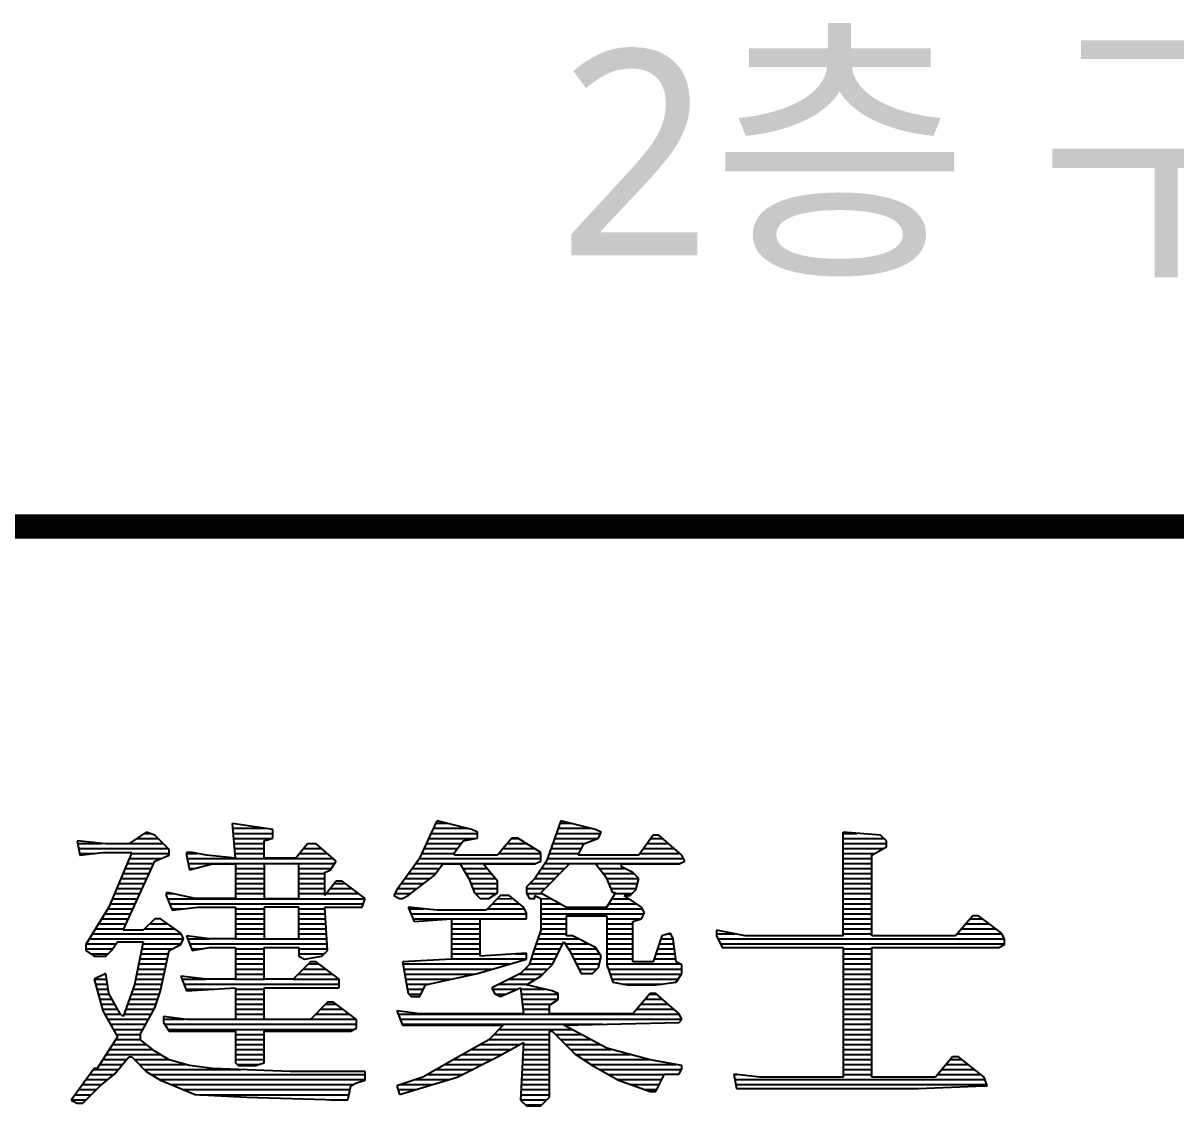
# Model space of a CAD drawing. Header units: millimetres. Extents: x 315000 to 378000, y 0 to 44550.
# Drawn here: x 372652 to 374422, y 8199 to 9861 of the extents above; entities that cross this region are included whole.
import ezdxf
from ezdxf.enums import TextEntityAlignment as Align

# ---------------------------------------------------------------- set-up
doc = ezdxf.new("R2010")
doc.units = ezdxf.units.MM
doc.header["$LTSCALE"] = 100
for name, color, linetype in [('DIM', 7, 'Continuous'), ('FOR', 4, 'Continuous'), ('ZC301', 7, 'Continuous'), ('새로운 블럭$0$FOR', 4, 'Continuous')]:
    doc.layers.add(name, color=color, linetype=linetype)
doc.styles.add('맑은고딕', font='')
doc.styles.get('맑은고딕').set_extended_font_data('Malgun Gothic')

# ---------------------------------------------------------------- blocks, each defined once
blk = doc.blocks.new('A$C0DB842BB')
at = {"layer": 'FOR', "color": 7, "const_width": 37.5}
blk.add_lwpolyline([(56963.1, 9088.4), (61687.9, 9088.4)], dxfattribs=at)
at = {"layer": '새로운 블럭$0$FOR', "color": 7}
for p, q in [((58261.2, 8579.3), (58287.7, 8636.7)), ((58340.8, 8623.5), (58287.7, 8636.7)), ((58477.8, 8636.7), (58455.7, 8574.8)), ((58530.9, 8623.5), (58477.8, 8636.7)), ((57841.2, 8619.1), (57814.6, 8601.4)), ((57854.4, 8614.6), (57841.2, 8619.1)), ((58035.7, 8623.5), (57973.8, 8632.3)), ((57978.2, 8579.3), (57973.8, 8632.3)), ((57974.4, 8625.1), (58024.2, 8625.1)), ((58035.7, 8610.2), (58035.7, 8623.5)), ((58282.3, 8625.1), (58334.2, 8625.1)), ((58285.9, 8632.8), (58303.3, 8632.8)), ((58349.6, 8619.1), (58340.8, 8623.5)), ((58349.6, 8610.2), (58349.6, 8619.1)), ((58473.7, 8625.1), (58524.3, 8625.1)), ((58476.4, 8632.8), (58493.4, 8632.8)), ((58539.7, 8619.1), (58530.9, 8623.5)), ((58535.3, 8610.2), (58539.7, 8619.1)), ((58968.5, 8614.6), (58911.1, 8619.1)), ((58911.1, 8459.9), (58911.1, 8619.1)), ((57735.1, 8605.8), (57739.5, 8583.7)), ((57779.3, 8601.4), (57735.1, 8605.8)), ((57735.8, 8602), (57773.1, 8602)), ((57814.6, 8601.4), (57779.3, 8601.4)), ((57815.6, 8602), (57867.1, 8602)), ((57827.1, 8609.7), (57859.4, 8609.7)), ((57838.7, 8617.4), (57846.1, 8617.4)), ((57876.5, 8592.5), (57854.4, 8614.6)), ((57975, 8617.4), (58035.7, 8617.4)), ((57975.7, 8609.7), (58034.1, 8609.7)), ((57976.3, 8602), (58022.4, 8602)), ((58022.4, 8605.8), (58035.7, 8610.2)), ((58022.4, 8579.3), (58022.4, 8605.8)), ((58088.7, 8601.4), (58071.1, 8579.3)), ((58102, 8601.4), (58088.7, 8601.4)), ((58133, 8574.8), (58102, 8601.4)), ((58271.7, 8602), (58324.6, 8602)), ((58275.2, 8609.7), (58347, 8609.7)), ((58278.8, 8617.4), (58349.6, 8617.4)), ((58314.2, 8588.1), (58327.5, 8605.8)), ((58327.5, 8605.8), (58349.6, 8610.2)), ((58402.6, 8610.2), (58380.5, 8583.7)), ((58395.8, 8602), (58424.7, 8602)), ((58402.2, 8609.7), (58412.3, 8609.7)), ((58411.5, 8610.2), (58402.6, 8610.2)), ((58446.9, 8588.1), (58411.5, 8610.2)), ((58465.4, 8602), (58514.7, 8602)), ((58468.1, 8609.7), (58534, 8609.7)), ((58470.9, 8617.4), (58538.9, 8617.4)), ((58504.3, 8583.7), (58513.2, 8601.4)), ((58513.2, 8601.4), (58535.3, 8610.2)), ((58619.3, 8614.6), (58597.2, 8583.7)), ((58610.2, 8602), (58642.6, 8602)), ((58615.8, 8609.7), (58633.8, 8609.7)), ((58628.1, 8614.6), (58619.3, 8614.6)), ((58663.5, 8583.7), (58628.1, 8614.6)), ((58911.1, 8617.4), (58932.5, 8617.4)), ((58911.1, 8609.7), (58973.5, 8609.7)), ((58911.1, 8602), (58977.4, 8602)), ((58977.4, 8605.8), (58968.5, 8614.6)), ((58977.4, 8596.9), (58977.4, 8605.8)), ((57737.4, 8594.3), (57874.8, 8594.3)), ((57738.9, 8586.6), (57762.5, 8586.6)), ((57739.5, 8583.7), (57774.8, 8588.1)), ((57774.8, 8588.1), (57819.1, 8588.1)), ((57819.1, 8588.1), (57783.7, 8504.1)), ((57818.4, 8586.6), (57876.5, 8586.6)), ((57854.4, 8574.8), (57876.5, 8583.7)), ((57876.5, 8583.7), (57876.5, 8592.5)), ((57903.1, 8588.1), (57903.1, 8583.7)), ((57911.9, 8588.1), (57903.1, 8588.1)), ((57903.1, 8586.6), (57919.6, 8586.6)), ((57903.1, 8583.7), (57907.5, 8561.6)), ((57934, 8583.7), (57911.9, 8588.1)), ((57978.2, 8579.3), (57934, 8583.7)), ((57977, 8594.3), (58022.4, 8594.3)), ((57977.6, 8586.6), (58022.4, 8586.6)), ((58076.9, 8586.6), (58119.3, 8586.6)), ((58083.1, 8594.3), (58110.3, 8594.3)), ((58264.5, 8586.6), (58314.2, 8586.6)), ((58268.1, 8594.3), (58318.8, 8594.3)), ((58314.2, 8583.7), (58314.2, 8588.1)), ((58380.5, 8583.7), (58314.2, 8583.7)), ((58382.9, 8586.6), (58446.9, 8586.6)), ((58389.4, 8594.3), (58437, 8594.3)), ((58446.9, 8574.8), (58446.9, 8588.1)), ((58459.9, 8586.6), (58505.8, 8586.6)), ((58462.6, 8594.3), (58509.6, 8594.3)), ((58597.2, 8583.7), (58504.3, 8583.7)), ((58599.2, 8586.6), (58660.2, 8586.6)), ((58604.7, 8594.3), (58651.4, 8594.3)), ((58667.9, 8574.8), (58663.5, 8583.7)), ((58911.1, 8594.3), (58972.9, 8594.3)), ((58911.1, 8586.6), (58960.1, 8586.6)), ((58955.3, 8583.7), (58977.4, 8596.9)), ((58955.3, 8459.9), (58955.3, 8583.7)), ((57805.8, 8468.7), (57854.4, 8574.8)), ((57811.9, 8571.1), (57852.7, 8571.1)), ((57815.2, 8578.8), (57864.4, 8578.8)), ((57904, 8578.8), (58128.3, 8578.8)), ((57905.6, 8571.1), (58130.5, 8571.1)), ((57907.5, 8561.6), (57942.9, 8570.4)), ((57942.9, 8570.4), (57978.2, 8570.4)), ((57978.2, 8570.4), (57978.2, 8517.4)), ((58071.1, 8579.3), (58022.4, 8579.3)), ((58075.5, 8570.4), (58022.4, 8570.4)), ((58022.4, 8570.4), (58022.4, 8517.4)), ((58075.5, 8517.4), (58075.5, 8570.4)), ((58124.1, 8561.6), (58133, 8574.8)), ((58261.2, 8579.3), (58225.8, 8530.6)), ((58255.3, 8571.1), (58439.4, 8571.1)), ((58260.9, 8578.8), (58446.9, 8578.8)), ((58283.3, 8552.7), (58296.5, 8570.4)), ((58296.5, 8570.4), (58323.1, 8570.4)), ((58323.1, 8570.4), (58336.3, 8548.3)), ((58358.4, 8570.4), (58438, 8570.4)), ((58380.5, 8543.9), (58358.4, 8570.4)), ((58455.7, 8574.8), (58438, 8548.3)), ((58438, 8570.4), (58446.9, 8574.8)), ((58491.1, 8570.4), (58446.9, 8526.2)), ((58453.2, 8571.1), (58660.5, 8571.1)), ((58457.1, 8578.8), (58665.9, 8578.8)), ((58530.9, 8570.4), (58491.1, 8570.4)), ((58548.5, 8548.3), (58530.9, 8570.4)), ((58570.6, 8570.4), (58659.1, 8570.4)), ((58570.6, 8566), (58570.6, 8570.4)), ((58588.3, 8557.2), (58570.6, 8566)), ((58659.1, 8570.4), (58667.9, 8574.8)), ((58911.1, 8578.8), (58955.3, 8578.8)), ((58911.1, 8571.1), (58955.3, 8571.1)), ((57802.2, 8548), (57842.1, 8548)), ((57805.4, 8555.7), (57845.7, 8555.7)), ((57808.7, 8563.4), (57849.2, 8563.4)), ((57907.1, 8563.4), (57914.8, 8563.4)), ((57978.2, 8563.4), (58022.4, 8563.4)), ((57978.2, 8555.7), (58022.4, 8555.7)), ((57978.2, 8548), (58022.4, 8548)), ((58075.5, 8563.4), (58125.3, 8563.4)), ((58075.5, 8555.7), (58115.3, 8555.7)), ((58075.5, 8548), (58115.3, 8548)), ((58115.3, 8557.2), (58124.1, 8561.6)), ((58115.3, 8521.8), (58115.3, 8557.2)), ((58238.4, 8548), (58277.2, 8548)), ((58243.5, 8521.8), (58283.3, 8552.7)), ((58244, 8555.7), (58285.5, 8555.7)), ((58249.6, 8563.4), (58291.3, 8563.4)), ((58327.3, 8563.4), (58364.3, 8563.4)), ((58331.9, 8555.7), (58370.7, 8555.7)), ((58336.3, 8548.3), (58345.2, 8526.2)), ((58336.5, 8548), (58377.1, 8548)), ((58438, 8548.3), (58424.8, 8535.1)), ((58437.7, 8548), (58468.6, 8548)), ((58442.9, 8555.7), (58476.4, 8555.7)), ((58448.1, 8563.4), (58484.1, 8563.4)), ((58536.5, 8563.4), (58575.8, 8563.4)), ((58542.6, 8555.7), (58589.8, 8555.7)), ((58557.4, 8526.2), (58548.5, 8548.3)), ((58548.7, 8548), (58597.1, 8548)), ((58597.2, 8548.3), (58588.3, 8557.2)), ((58592.8, 8530.6), (58597.2, 8548.3)), ((58911.1, 8563.4), (58955.3, 8563.4)), ((58911.1, 8555.7), (58955.3, 8555.7)), ((58911.1, 8548), (58955.3, 8548)), ((57795.7, 8532.6), (57835.1, 8532.6)), ((57798.9, 8540.3), (57838.6, 8540.3)), ((57978.2, 8540.3), (58022.4, 8540.3)), ((57978.2, 8532.6), (58022.4, 8532.6)), ((58075.5, 8540.3), (58115.3, 8540.3)), ((58075.5, 8532.6), (58115.3, 8532.6)), ((58133, 8543.9), (58115.3, 8521.8)), ((58123.9, 8532.6), (58156.9, 8532.6)), ((58130.1, 8540.3), (58146.6, 8540.3)), ((58141.8, 8543.9), (58133, 8543.9)), ((58177.2, 8517.4), (58141.8, 8543.9)), ((58225.8, 8530.6), (58221.4, 8521.8)), ((58227.2, 8532.6), (58257.3, 8532.6)), ((58232.8, 8540.3), (58267.3, 8540.3)), ((58339.5, 8540.3), (58380.5, 8540.3)), ((58342.6, 8532.6), (58380.5, 8532.6)), ((58380.5, 8526.2), (58380.5, 8543.9)), ((58424.8, 8535.1), (58424.8, 8526.2)), ((58424.8, 8532.6), (58453.2, 8532.6)), ((58430, 8540.3), (58460.9, 8540.3)), ((58551.8, 8540.3), (58595.2, 8540.3)), ((58554.8, 8532.6), (58593.2, 8532.6)), ((58583.9, 8521.8), (58592.8, 8530.6)), ((58911.1, 8540.3), (58955.3, 8540.3)), ((58911.1, 8532.6), (58955.3, 8532.6)), ((57789.2, 8517.1), (57828, 8517.1)), ((57792.4, 8524.9), (57831.5, 8524.9)), ((57872.1, 8526.2), (57872.1, 8521.8)), ((57876.5, 8526.2), (57872.1, 8526.2)), ((57872.1, 8524.9), (57882.6, 8524.9)), ((57872.1, 8521.8), (57881, 8499.7)), ((57874, 8517.1), (58174.5, 8517.1)), ((57916.3, 8517.4), (57876.5, 8526.2)), ((57978.2, 8517.4), (57916.3, 8517.4)), ((57978.2, 8524.9), (58022.4, 8524.9)), ((58022.4, 8517.4), (58075.5, 8517.4)), ((58075.5, 8524.9), (58115.3, 8524.9)), ((58117.7, 8524.9), (58167.2, 8524.9)), ((58172.7, 8504.1), (58177.2, 8517.4)), ((58221.4, 8521.8), (58230.2, 8517.4)), ((58222.9, 8524.9), (58247.4, 8524.9)), ((58230.2, 8517.4), (58234.6, 8517.4)), ((58234.6, 8517.4), (58243.5, 8521.8)), ((58345.2, 8526.2), (58354, 8517.4)), ((58346.5, 8524.9), (58378.5, 8524.9)), ((58354, 8517.4), (58367.3, 8517.4)), ((58385, 8521.8), (58362.9, 8499.7)), ((58367.3, 8517.4), (58380.5, 8526.2)), ((58380.3, 8517.1), (58403.9, 8517.2)), ((58398.2, 8521.8), (58385, 8521.8)), ((58420.3, 8504.1), (58398.2, 8521.8)), ((58424.8, 8526.2), (58429.2, 8517.4)), ((58425.4, 8524.9), (58449.3, 8524.9)), ((58429.2, 8517.4), (58438, 8517.4)), ((58438, 8521.8), (58446.9, 8517.4)), ((58438, 8517.4), (58438, 8521.8)), ((58446.9, 8526.2), (58486.6, 8504.1)), ((58446.9, 8517.4), (58446.9, 8468.7)), ((58446.9, 8517.3), (58463.2, 8517.1)), ((58548.5, 8504.1), (58561.8, 8526.2)), ((58556.4, 8517.1), (58582, 8517.1)), ((58561.8, 8526.2), (58557.4, 8526.2)), ((58561, 8524.9), (58587, 8524.9)), ((58575.1, 8521.8), (58583.9, 8521.8)), ((58575.1, 8521.8), (58575.1, 8521.8)), ((58601.6, 8504.1), (58575.1, 8521.8)), ((58911.1, 8524.9), (58955.3, 8524.9)), ((58911.1, 8517.1), (58955.3, 8517.1)), ((57783.7, 8504.1), (57748.3, 8446.6)), ((57782.2, 8501.7), (57820.9, 8501.7)), ((57785.9, 8509.4), (57824.4, 8509.4)), ((57877.1, 8509.4), (58174.5, 8509.4)), ((57880.1, 8501.7), (57899.3, 8501.7)), ((57881, 8499.7), (57920.7, 8504.1)), ((57920.7, 8504.1), (57978.2, 8504.1)), ((57978.2, 8504.1), (57978.2, 8455.5)), ((57978.2, 8501.7), (58022.4, 8501.7)), ((58075.5, 8504.1), (58022.4, 8504.1)), ((58022.4, 8504.1), (58022.4, 8455.5)), ((58075.5, 8455.5), (58075.5, 8504.1)), ((58075.5, 8501.7), (58115.4, 8501.7)), ((58115.3, 8504.1), (58172.7, 8504.1)), ((58119.7, 8437.8), (58115.3, 8504.1)), ((58243.5, 8504.1), (58252.3, 8482)), ((58287.7, 8499.7), (58243.5, 8504.1)), ((58244.4, 8501.7), (58267.4, 8501.7)), ((58362.9, 8499.7), (58287.7, 8499.7)), ((58364.9, 8501.7), (58421.5, 8501.7)), ((58372.6, 8509.4), (58413.7, 8509.4)), ((58424.8, 8495.3), (58420.3, 8504.1)), ((58424.8, 8486.4), (58424.8, 8495.3)), ((58446.9, 8509.4), (58477.1, 8509.4)), ((58446.9, 8501.7), (58602.8, 8501.7)), ((58486.6, 8504.1), (58548.5, 8504.1)), ((58551.7, 8509.4), (58593.6, 8509.4)), ((58606, 8495.3), (58601.6, 8504.1)), ((58601.6, 8486.4), (58606, 8495.3)), ((58911.1, 8509.4), (58955.3, 8509.4)), ((58911.1, 8501.7), (58955.3, 8501.7)), ((57768, 8478.6), (57810.3, 8478.6)), ((57772.7, 8486.3), (57813.8, 8486.3)), ((57777.5, 8494), (57817.4, 8494)), ((57854.4, 8486.4), (57836.7, 8468.7)), ((57846.6, 8478.6), (57874.2, 8478.6)), ((57863.3, 8486.4), (57854.4, 8486.4)), ((57894.2, 8464.3), (57863.3, 8486.4)), ((57978.2, 8494), (58022.4, 8494)), ((57978.2, 8486.3), (58022.4, 8486.3)), ((57978.2, 8478.6), (58022.4, 8478.6)), ((58075.5, 8494), (58115.9, 8494)), ((58075.5, 8486.3), (58116.5, 8486.3)), ((58075.5, 8478.6), (58117, 8478.6)), ((58247.5, 8494), (58424.8, 8494)), ((58250.6, 8486.3), (58354, 8486.3)), ((58252.3, 8482), (58309.8, 8486.4)), ((58309.8, 8486.4), (58309.8, 8424.5)), ((58309.8, 8478.6), (58354, 8478.6)), ((58354, 8486.4), (58424.8, 8486.4)), ((58354, 8428.9), (58354, 8486.4)), ((58446.9, 8494), (58605.4, 8494)), ((58446.9, 8486.3), (58486.6, 8486.3)), ((58446.9, 8478.6), (58486.6, 8478.6)), ((58486.6, 8490.8), (58548.5, 8490.8)), ((58486.6, 8459.9), (58486.6, 8490.8)), ((58548.5, 8490.8), (58548.5, 8415.7)), ((58548.5, 8486.3), (58601.2, 8486.3)), ((58548.5, 8478.6), (58588.3, 8478.6)), ((58588.3, 8482), (58601.6, 8486.4)), ((58588.3, 8420.1), (58588.3, 8482)), ((58911.1, 8494), (58955.3, 8494)), ((58911.1, 8486.3), (58955.3, 8486.3)), ((58911.1, 8478.6), (58955.3, 8478.6)), ((59110, 8490.8), (59083.5, 8459.9)), ((59099.5, 8478.6), (59135.2, 8478.6)), ((59106.1, 8486.3), (59124.9, 8486.3)), ((59118.9, 8490.8), (59110, 8490.8)), ((59136.6, 8477.6), (59118.9, 8490.8)), ((59154.2, 8464.3), (59136.6, 8477.6)), ((57758.5, 8463.2), (57894.8, 8463.2)), ((57763.2, 8470.9), (57806.8, 8470.9)), ((57836.7, 8468.7), (57805.8, 8468.7)), ((57838.9, 8470.9), (57885, 8470.9)), ((57898.6, 8455.5), (57894.2, 8464.3)), ((57903.1, 8459.9), (57911.9, 8437.8)), ((57938.4, 8455.5), (57903.1, 8459.9)), ((57978.2, 8470.9), (58022.4, 8470.9)), ((57978.2, 8463.2), (58022.4, 8463.2)), ((58075.5, 8470.9), (58117.5, 8470.9)), ((58075.5, 8463.2), (58118, 8463.2)), ((58309.8, 8470.9), (58354, 8470.9)), ((58309.8, 8463.2), (58354, 8463.2)), ((58446.9, 8468.7), (58438, 8442.2)), ((58445, 8463.2), (58486.6, 8463.2)), ((58446.9, 8470.9), (58486.6, 8470.9)), ((58495.5, 8459.9), (58486.6, 8459.9)), ((58530.9, 8442.2), (58495.5, 8459.9)), ((58548.5, 8470.9), (58588.3, 8470.9)), ((58548.5, 8463.2), (58588.3, 8463.2)), ((58632.5, 8459.9), (58619.3, 8420.1)), ((58645.8, 8464.3), (58632.5, 8459.9)), ((58642.3, 8463.2), (58646.4, 8463.2)), ((58650.2, 8455.5), (58645.8, 8464.3)), ((58716.5, 8468.7), (58716.5, 8459.9)), ((58716.5, 8468.7), (58716.5, 8468.7)), ((58760.8, 8459.9), (58716.5, 8468.7)), ((58716.5, 8463.2), (58744.5, 8463.2)), ((58716.5, 8459.9), (58725.4, 8442.2)), ((58911.1, 8459.9), (58760.8, 8459.9)), ((58911.1, 8470.9), (58955.3, 8470.9)), ((58911.1, 8463.2), (58955.3, 8463.2)), ((59083.5, 8459.9), (58955.3, 8459.9)), ((59086.3, 8463.2), (59154.8, 8463.2)), ((59092.9, 8470.9), (59145.5, 8470.9)), ((59158.7, 8455.5), (59154.2, 8464.3)), ((57748.3, 8446.6), (57748.3, 8437.8)), ((57749, 8447.7), (57794.7, 8447.7)), ((57753.7, 8455.4), (57898.6, 8455.4)), ((57788.1, 8437.8), (57797, 8451.1)), ((57797, 8451.1), (57836.7, 8451.1)), ((57836.7, 8451.1), (57823.5, 8384.7)), ((57836.1, 8447.7), (57894.8, 8447.7)), ((57836.7, 8451.1), (57836.7, 8451.1)), ((57876.5, 8437.8), (57894.2, 8446.6)), ((57894.2, 8446.6), (57898.6, 8455.5)), ((57904.8, 8455.4), (57938.4, 8455.5)), ((57907.9, 8447.7), (58119, 8447.7)), ((57911.9, 8437.8), (57938.4, 8442.2)), ((57978.2, 8455.5), (57938.4, 8455.5)), ((57938.4, 8442.2), (57978.2, 8442.2)), ((57978.2, 8455.5), (58022.4, 8455.5)), ((57978.2, 8442.2), (57978.2, 8393.6)), ((58022.4, 8455.5), (58075.5, 8455.5)), ((58022.4, 8442.2), (58075.5, 8442.2)), ((58022.4, 8393.6), (58022.4, 8442.2)), ((58075.5, 8455.5), (58118.5, 8455.4)), ((58075.5, 8442.2), (58075.5, 8428.9)), ((58309.8, 8455.4), (58354, 8455.4)), ((58309.8, 8447.7), (58354, 8447.7)), ((58438, 8442.2), (58429.2, 8415.7)), ((58439.9, 8447.7), (58480.6, 8447.7)), ((58442.4, 8455.4), (58504.4, 8455.4)), ((58464.5, 8415.7), (58482.2, 8451.1)), ((58482.2, 8451.1), (58491.1, 8437.8)), ((58484.4, 8447.7), (58519.8, 8447.7)), ((58539.7, 8428.9), (58530.9, 8442.2)), ((58548.5, 8455.4), (58588.3, 8455.4)), ((58548.5, 8447.7), (58588.3, 8447.7)), ((58628.5, 8447.7), (58651.2, 8447.7)), ((58631.1, 8455.4), (58650.2, 8455.4)), ((58654.7, 8420.1), (58650.2, 8455.5)), ((58718.8, 8455.4), (59158.7, 8455.4)), ((58722.6, 8447.7), (59158.7, 8447.7)), ((58725.4, 8442.2), (58747.5, 8442.2)), ((58747.5, 8442.2), (58911.1, 8442.2)), ((58911.1, 8442.2), (58911.1, 8344.9)), ((58955.3, 8442.2), (59149.8, 8442.2)), ((58955.3, 8344.9), (58955.3, 8442.2)), ((59149.8, 8442.2), (59158.7, 8446.6)), ((59158.7, 8446.6), (59158.7, 8455.5)), ((57748.3, 8440), (57789.6, 8440)), ((57748.3, 8437.8), (57761.6, 8428.9)), ((57756.6, 8432.3), (57782.6, 8432.3)), ((57761.6, 8428.9), (57779.3, 8428.9)), ((57779.3, 8428.9), (57788.1, 8437.8)), ((57831.5, 8424.6), (57873.7, 8424.6)), ((57833, 8432.3), (57875.4, 8432.3)), ((57834.5, 8440), (57881, 8440)), ((57863.3, 8375.9), (57876.5, 8437.8)), ((57911, 8440), (57925.3, 8440)), ((57978.2, 8440), (58022.4, 8440)), ((57978.2, 8432.3), (58022.4, 8432.3)), ((57978.2, 8424.6), (58022.4, 8424.6)), ((58075.5, 8440), (58119.5, 8440)), ((58075.5, 8432.3), (58114.2, 8432.3)), ((58075.5, 8428.9), (58084.3, 8424.5)), ((58084.3, 8424.5), (58110.9, 8428.9)), ((58110.9, 8428.9), (58119.7, 8437.8)), ((58309.8, 8424.5), (58234.6, 8420.1)), ((58309.8, 8440), (58354, 8440)), ((58309.8, 8432.3), (58354, 8432.3)), ((58309.8, 8424.6), (58424.8, 8424.6)), ((58349.6, 8402.4), (58424.8, 8424.5)), ((58424.8, 8433.4), (58354, 8428.9)), ((58407.7, 8432.3), (58424.8, 8432.3)), ((58424.8, 8424.5), (58424.8, 8433.4)), ((58432.1, 8424.6), (58469, 8424.6)), ((58434.7, 8432.3), (58472.9, 8432.3)), ((58437.3, 8440), (58476.7, 8440)), ((58489.6, 8440), (58532.3, 8440)), ((58491.1, 8437.8), (58508.8, 8402.4)), ((58493.8, 8432.3), (58537.5, 8432.3)), ((58497.7, 8424.6), (58538.6, 8424.6)), ((58535.3, 8411.3), (58539.7, 8428.9)), ((58548.5, 8440), (58588.3, 8440)), ((58548.5, 8432.3), (58588.3, 8432.3)), ((58548.5, 8424.6), (58588.3, 8424.6)), ((58620.8, 8424.6), (58654.1, 8424.6)), ((58623.3, 8432.3), (58653.1, 8432.3)), ((58625.9, 8440), (58652.2, 8440)), ((58911.1, 8440), (58955.3, 8440)), ((58911.1, 8432.3), (58955.3, 8432.3)), ((58911.1, 8424.6), (58955.3, 8424.6)), ((57828.4, 8409.2), (57870.4, 8409.2)), ((57829.9, 8416.9), (57872.1, 8416.9)), ((57978.2, 8416.9), (58022.4, 8416.9)), ((57978.2, 8409.2), (58022.4, 8409.2)), ((58093.2, 8420.1), (58066.6, 8393.6)), ((58082.2, 8409.2), (58116.6, 8409.2)), ((58089.9, 8416.9), (58106.3, 8416.9)), ((58102, 8420.1), (58093.2, 8420.1)), ((58137.4, 8393.6), (58102, 8420.1)), ((58234.6, 8420.1), (58243.5, 8371.5)), ((58235.2, 8416.9), (58398.7, 8416.9)), ((58236.6, 8409.2), (58372.5, 8409.2)), ((58429.2, 8415.7), (58415.9, 8402.4)), ((58422.7, 8409.2), (58458, 8409.2)), ((58429.6, 8416.9), (58465.1, 8416.9)), ((58446.9, 8398), (58464.5, 8415.7)), ((58501.5, 8416.9), (58536.7, 8416.9)), ((58505.4, 8409.2), (58533.2, 8409.2)), ((58526.4, 8402.4), (58535.3, 8411.3)), ((58548.5, 8416.9), (58661.1, 8416.9)), ((58548.5, 8415.7), (58557.4, 8389.2)), ((58550.7, 8409.2), (58663.5, 8409.2)), ((58619.3, 8420.1), (58588.3, 8420.1)), ((58663.5, 8415.7), (58654.7, 8420.1)), ((58663.5, 8402.4), (58663.5, 8415.7)), ((58911.1, 8416.9), (58955.3, 8416.9)), ((58911.1, 8409.2), (58955.3, 8409.2)), ((57779.3, 8402.4), (57761.6, 8393.6)), ((57761.6, 8393.6), (57774.8, 8344.9)), ((57761.9, 8393.7), (57780.5, 8393.7)), ((57777.3, 8401.4), (57779.4, 8401.4)), ((57783.7, 8371.5), (57779.3, 8402.4)), ((57825.3, 8393.7), (57867.1, 8393.7)), ((57826.8, 8401.4), (57868.7, 8401.4)), ((57894.2, 8398), (57903.1, 8375.9)), ((57934, 8393.6), (57894.2, 8398)), ((57895.9, 8393.7), (57932.6, 8393.7)), ((57978.2, 8393.6), (57934, 8393.6)), ((57978.2, 8401.4), (58022.4, 8401.4)), ((57978.2, 8393.6), (58022.4, 8393.6)), ((58066.6, 8393.6), (58022.4, 8393.6)), ((58066.6, 8393.6), (58137.2, 8393.7)), ((58074.5, 8401.4), (58126.9, 8401.4)), ((58137.4, 8380.3), (58137.4, 8393.6)), ((58238, 8401.4), (58345.2, 8401.4)), ((58239.4, 8393.7), (58310.5, 8393.7)), ((58270, 8384.7), (58349.6, 8402.4)), ((58415.9, 8402.4), (58371.7, 8380.3)), ((58398.5, 8393.7), (58439.8, 8393.7)), ((58414, 8401.4), (58450.3, 8401.4)), ((58424.8, 8384.7), (58446.9, 8398)), ((58508.8, 8402.4), (58526.4, 8402.4)), ((58553.3, 8401.4), (58662.8, 8401.4)), ((58555.9, 8393.7), (58657.7, 8393.7)), ((58557.4, 8389.2), (58579.5, 8384.7)), ((58623.7, 8384.7), (58654.7, 8389.2)), ((58654.7, 8389.2), (58663.5, 8402.4)), ((58911.1, 8401.4), (58955.3, 8401.4)), ((58911.1, 8393.7), (58955.3, 8393.7)), ((57763.6, 8386), (57781.6, 8386)), ((57765.7, 8378.3), (57782.7, 8378.3)), ((57767.9, 8370.6), (57784.2, 8370.6)), ((57801.4, 8340.5), (57783.7, 8371.5)), ((57823.5, 8384.7), (57805.8, 8336.1)), ((57818.3, 8370.6), (57861.5, 8370.6)), ((57821.1, 8378.3), (57863.8, 8378.3)), ((57823.7, 8386), (57865.4, 8386)), ((57854.4, 8349.4), (57863.3, 8375.9)), ((57899, 8386), (58137.4, 8386)), ((57902.1, 8378.3), (57944.2, 8378.3)), ((57903.1, 8375.9), (57978.2, 8380.3)), ((57978.2, 8380.3), (57978.2, 8331.7)), ((57978.2, 8378.3), (58022.4, 8378.3)), ((57978.2, 8370.6), (58022.4, 8370.6)), ((58022.4, 8380.3), (58133, 8380.3)), ((58022.4, 8331.7), (58022.4, 8380.3)), ((58133, 8380.3), (58137.4, 8380.3)), ((58240.8, 8386), (58275.8, 8386)), ((58242.2, 8378.3), (58266.8, 8378.3)), ((58243.5, 8371.5), (58247.9, 8367)), ((58244.4, 8370.6), (58262.9, 8370.6)), ((58261.2, 8367), (58270, 8384.7)), ((58371.7, 8380.3), (58376.1, 8371.5)), ((58372.7, 8378.3), (58411.2, 8378.3)), ((58376.1, 8371.5), (58385, 8367)), ((58377.9, 8370.6), (58393.2, 8370.6)), ((58383.1, 8386), (58426.9, 8386)), ((58385, 8367), (58415.9, 8380.3)), ((58415.9, 8380.3), (58420.3, 8340.5)), ((58416.1, 8378.3), (58453.7, 8378.3)), ((58417, 8370.6), (58473.4, 8370.6)), ((58424.8, 8384.7), (58424.8, 8384.7)), ((58464.5, 8375.9), (58424.8, 8384.7)), ((58473.4, 8371.5), (58464.5, 8375.9)), ((58473.4, 8362.6), (58473.4, 8371.5)), ((58573, 8386), (58632.7, 8386)), ((58579.5, 8384.7), (58623.7, 8384.7)), ((58614.9, 8371.5), (58588.3, 8340.5)), ((58614.1, 8370.6), (58624.7, 8370.6)), ((58623.7, 8371.5), (58614.9, 8371.5)), ((58659.1, 8340.5), (58623.7, 8371.5)), ((58911.1, 8386), (58955.3, 8386)), ((58911.1, 8378.3), (58955.3, 8378.3)), ((58911.1, 8370.6), (58955.3, 8370.6)), ((57770, 8362.9), (57788.6, 8362.9)), ((57772.1, 8355.2), (57793, 8355.2)), ((57812.7, 8355.2), (57856.4, 8355.2)), ((57815.5, 8362.9), (57858.9, 8362.9)), ((57978.2, 8362.9), (58022.4, 8362.9)), ((57978.2, 8355.2), (58022.4, 8355.2)), ((58119.7, 8358.2), (58093.2, 8331.7)), ((58116.7, 8355.2), (58132.6, 8355.2)), ((58128.5, 8358.2), (58119.7, 8358.2)), ((58163.9, 8331.7), (58128.5, 8358.2)), ((58247.9, 8367), (58261.2, 8367)), ((58417.8, 8362.9), (58473.4, 8362.9)), ((58418.7, 8355.2), (58462.2, 8355.2)), ((58460.1, 8353.8), (58473.4, 8362.6)), ((58460.1, 8340.5), (58460.1, 8353.8)), ((58600.9, 8355.2), (58642.3, 8355.2)), ((58607.5, 8362.9), (58633.5, 8362.9)), ((58911.1, 8362.9), (58955.3, 8362.9)), ((58911.1, 8355.2), (58955.3, 8355.2)), ((57774.2, 8347.5), (57797.4, 8347.5)), ((57774.8, 8344.9), (57797, 8305.2)), ((57777.7, 8339.7), (57802.1, 8339.7)), ((57805.8, 8336.1), (57801.4, 8340.5)), ((57807.1, 8339.7), (57849.1, 8339.7)), ((57809.9, 8347.5), (57853.4, 8347.5)), ((57832.3, 8309.6), (57854.4, 8349.4)), ((57867.7, 8336.1), (57867.7, 8327.3)), ((57903.1, 8331.7), (57867.7, 8336.1)), ((57978.2, 8347.5), (58022.4, 8347.5)), ((57978.2, 8339.7), (58022.4, 8339.7)), ((58101.2, 8339.7), (58153.1, 8339.7)), ((58108.9, 8347.5), (58142.9, 8347.5)), ((58225.8, 8344.9), (58234.6, 8322.8)), ((58261.2, 8340.5), (58225.8, 8344.9)), ((58227.9, 8339.7), (58659.5, 8339.7)), ((58420.3, 8340.5), (58261.2, 8340.5)), ((58419.6, 8347.5), (58460.1, 8347.5)), ((58588.3, 8340.5), (58460.1, 8340.5)), ((58594.3, 8347.5), (58651.1, 8347.5)), ((58663.5, 8331.7), (58659.1, 8340.5)), ((58911.1, 8347.5), (58955.3, 8347.5)), ((58911.1, 8344.9), (58911.1, 8243.3)), ((58911.1, 8339.7), (58955.3, 8339.7)), ((58955.3, 8243.3), (58955.3, 8344.9)), ((57782, 8332), (57844.8, 8332)), ((57786.3, 8324.3), (57840.5, 8324.3)), ((57867.7, 8332), (57900.2, 8332)), ((57867.7, 8327.3), (57876.5, 8314)), ((57869.6, 8324.3), (58163.9, 8324.3)), ((57978.2, 8331.7), (57903.1, 8331.7)), ((57978.2, 8332), (58022.4, 8332)), ((58093.2, 8331.7), (58022.4, 8331.7)), ((58093.5, 8332), (58163.9, 8332)), ((58155.1, 8314), (58163.9, 8318.4)), ((58163.9, 8318.4), (58163.9, 8331.7)), ((58231, 8332), (58663.3, 8332)), ((58234.1, 8324.3), (58541.6, 8324.3)), ((58234.6, 8322.8), (58256.8, 8322.8)), ((58256.8, 8322.8), (58389.4, 8322.8)), ((58389.4, 8322.8), (58367.3, 8300.7)), ((58482.2, 8322.8), (58659.1, 8327.3)), ((58482.2, 8322.8), (58482.2, 8322.8)), ((58548.5, 8287.5), (58482.2, 8322.8)), ((58659.1, 8327.3), (58663.5, 8331.7)), ((58911.1, 8332), (58955.3, 8332)), ((58911.1, 8324.3), (58955.3, 8324.3)), ((57797, 8305.2), (57766, 8256.5)), ((57790.6, 8316.6), (57836.2, 8316.6)), ((57794.4, 8301.2), (57832.3, 8301.2)), ((57794.9, 8308.9), (57832.3, 8308.9)), ((57832.3, 8300.7), (57832.3, 8309.6)), ((57854.4, 8283), (57832.3, 8300.7)), ((57874.8, 8316.6), (58160.3, 8316.6)), ((57876.5, 8314), (57898.6, 8314)), ((57898.6, 8314), (57978.2, 8314)), ((57978.2, 8314), (57978.2, 8265.4)), ((57978.2, 8308.9), (58022.4, 8308.9)), ((57978.2, 8301.2), (58022.4, 8301.2)), ((58022.4, 8314), (58155.1, 8314)), ((58022.4, 8265.4), (58022.4, 8314)), ((58367.3, 8300.7), (58327.5, 8278.6)), ((58367.7, 8301.2), (58460.1, 8301.2)), ((58375.4, 8308.9), (58460.1, 8308.9)), ((58383.2, 8316.6), (58493.9, 8316.6)), ((58460.1, 8314), (58464.5, 8314)), ((58460.1, 8291.9), (58460.1, 8314)), ((58464.5, 8314), (58499.9, 8278.6)), ((58469.6, 8308.9), (58508.4, 8308.9)), ((58477.4, 8301.2), (58522.8, 8301.2)), ((58911.1, 8316.6), (58955.3, 8316.6)), ((58911.1, 8308.9), (58955.3, 8308.9)), ((58911.1, 8301.2), (58955.3, 8301.2)), ((57784.6, 8285.8), (57851, 8285.8)), ((57789.5, 8293.5), (57841.4, 8293.5)), ((57876.5, 8269.8), (57854.4, 8283)), ((57978.2, 8293.5), (58022.4, 8293.5)), ((57978.2, 8285.8), (58022.4, 8285.8)), ((58340.3, 8285.8), (58401.3, 8285.8)), ((58354.2, 8293.5), (58415.2, 8293.5)), ((58380.5, 8274.2), (58420.3, 8296.3)), ((58420.3, 8296.3), (58415.9, 8207.9)), ((58419.8, 8285.8), (58460.1, 8285.8)), ((58420.2, 8293.5), (58460.1, 8293.5)), ((58460.1, 8212.3), (58460.1, 8291.9)), ((58485.1, 8293.5), (58537.3, 8293.5)), ((58492.8, 8285.8), (58555, 8285.8)), ((58614.9, 8269.8), (58548.5, 8287.5)), ((58911.1, 8293.5), (58955.3, 8293.5)), ((58911.1, 8285.8), (58955.3, 8285.8)), ((57774.8, 8270.3), (57811.4, 8270.3)), ((57779.7, 8278), (57862.8, 8278)), ((57792.5, 8247.7), (57814.6, 8274.2)), ((57814.6, 8274.2), (57819.1, 8274.2)), ((57819.1, 8274.2), (57841.2, 8252.1)), ((57822.9, 8270.3), (57875.6, 8270.3)), ((57907.5, 8260.9), (57876.5, 8269.8)), ((57978.2, 8278), (58022.4, 8278)), ((57978.2, 8270.3), (58022.4, 8270.3)), ((57978.2, 8265.4), (57982.6, 8260.9)), ((58009.2, 8260.9), (58022.4, 8265.4)), ((58327.5, 8278.6), (58265.6, 8243.3)), ((58313, 8270.3), (58372.8, 8270.3)), ((58318.6, 8243.3), (58380.5, 8274.2)), ((58326.5, 8278), (58387.5, 8278)), ((58419, 8270.3), (58460.1, 8270.3)), ((58419.4, 8278), (58460.1, 8278)), ((58499.9, 8278.6), (58526.4, 8260.9)), ((58500.8, 8278), (58583.9, 8278)), ((58512.4, 8270.3), (58612.8, 8270.3)), ((58663.5, 8260.9), (58614.9, 8269.8)), ((58911.1, 8278), (58955.3, 8278)), ((58911.1, 8270.3), (58955.3, 8270.3)), ((59079.1, 8274.2), (59052.6, 8243.3)), ((59075.8, 8270.3), (59092.9, 8270.3)), ((59087.9, 8274.2), (59079.1, 8274.2)), ((59127.7, 8243.3), (59087.9, 8274.2)), ((57761.6, 8256.5), (57726.2, 8207.9)), ((57754.8, 8247.2), (57791.9, 8247.2)), ((57760.4, 8254.9), (57798.6, 8254.9)), ((57766, 8256.5), (57761.6, 8256.5)), ((57769.9, 8262.6), (57805, 8262.6)), ((57770.4, 8230), (57792.5, 8247.7)), ((57830.6, 8262.6), (57901.6, 8262.6)), ((57838.4, 8254.9), (57986.4, 8254.9)), ((57841.2, 8252.1), (57863.3, 8238.8)), ((57849.3, 8247.2), (58177.2, 8247.2)), ((57942.9, 8256.5), (57907.5, 8260.9)), ((58062.2, 8252.1), (57942.9, 8256.5)), ((57981, 8262.6), (58014.2, 8262.6)), ((57982.6, 8260.9), (58009.2, 8260.9)), ((58177.2, 8252.1), (58062.2, 8252.1)), ((58177.2, 8238.8), (58177.2, 8252.1)), ((58272.5, 8247.2), (58326.5, 8247.2)), ((58286, 8254.9), (58341.9, 8254.9)), ((58299.5, 8262.6), (58357.4, 8262.6)), ((58417.9, 8247.2), (58460.1, 8247.2)), ((58418.3, 8254.9), (58460.1, 8254.9)), ((58418.6, 8262.6), (58460.1, 8262.6)), ((58523.9, 8262.6), (58654.3, 8262.6)), ((58526.4, 8260.9), (58566.2, 8238.8)), ((58537.3, 8254.9), (58662.7, 8254.9)), ((58551.2, 8247.2), (58636.7, 8247.2)), ((58623.7, 8221.2), (58637, 8247.7)), ((58637, 8247.7), (58659.1, 8247.7)), ((58659.1, 8247.7), (58663.5, 8256.5)), ((58663.5, 8256.5), (58663.5, 8260.9)), ((58743.1, 8247.7), (58747.5, 8225.6)), ((58782.9, 8243.3), (58743.1, 8247.7)), ((58743.2, 8247.2), (58747.4, 8247.2)), ((58911.1, 8262.6), (58955.3, 8262.6)), ((58911.1, 8254.9), (58955.3, 8254.9)), ((58911.1, 8247.2), (58955.3, 8247.2)), ((59055.9, 8247.2), (59122.6, 8247.2)), ((59062.5, 8254.9), (59112.7, 8254.9)), ((59069.1, 8262.6), (59102.8, 8262.6)), ((57743.6, 8231.8), (57772.6, 8231.8)), ((57743.9, 8203.5), (57770.4, 8230)), ((57749.2, 8239.5), (57782.3, 8239.5)), ((57862.2, 8239.5), (58177.2, 8239.5)), ((57863.3, 8238.8), (57916.3, 8216.7)), ((57880.2, 8231.8), (58158.6, 8231.8)), ((58150.6, 8207.9), (58155.1, 8230)), ((58155.1, 8230), (58163.9, 8234.4)), ((58163.9, 8234.4), (58177.2, 8238.8)), ((58265.6, 8243.3), (58225.8, 8230)), ((58225.8, 8230), (58230.2, 8216.7)), ((58230.2, 8216.7), (58318.6, 8243.3)), ((58231.1, 8231.8), (58280.4, 8231.8)), ((58254.3, 8239.5), (58306.1, 8239.5)), ((58417.1, 8231.8), (58460.1, 8231.8)), ((58417.5, 8239.5), (58460.1, 8239.5)), ((58565.1, 8239.5), (58632.9, 8239.5)), ((58566.2, 8238.8), (58614.9, 8221.2)), ((58585.7, 8231.8), (58629, 8231.8)), ((58744.7, 8239.5), (59129, 8239.5)), ((58746.3, 8231.8), (59131.5, 8231.8)), ((58911.1, 8243.3), (58782.9, 8243.3)), ((59052.6, 8243.3), (58955.3, 8243.3)), ((59026, 8225.6), (59127.7, 8230)), ((59132.1, 8230), (59127.7, 8243.3)), ((59127.7, 8230), (59132.1, 8230)), ((57732.4, 8216.3), (57756.8, 8216.3)), ((57738, 8224.1), (57764.5, 8224.1)), ((57898.7, 8224.1), (58153.9, 8224.1)), ((57916.3, 8216.7), (57995.9, 8212.3)), ((57923.3, 8216.3), (58152.3, 8216.3)), ((57995.9, 8212.3), (58150.6, 8207.9)), ((58227.8, 8224.1), (58254.6, 8224.1)), ((58416.3, 8216.3), (58460.1, 8216.3)), ((58416.7, 8224.1), (58460.1, 8224.1)), ((58455.7, 8207.9), (58460.1, 8212.3)), ((58606.9, 8224.1), (58625.2, 8224.1)), ((58614.9, 8221.2), (58623.7, 8221.2)), ((58747.5, 8225.6), (58774, 8225.6)), ((58774, 8225.6), (58928.8, 8225.6)), ((58928.8, 8225.6), (59026, 8225.6)), ((57726.2, 8207.9), (57735.1, 8203.5)), ((57726.8, 8208.6), (57749.1, 8208.6)), ((57735.1, 8203.5), (57743.9, 8203.5)), ((58124.7, 8208.6), (58150.8, 8208.6)), ((58415.9, 8208.6), (58456.4, 8208.6)), ((58415.9, 8207.9), (58424.8, 8199)), ((58422.9, 8200.9), (58448.7, 8200.9)), ((58424.8, 8199), (58446.9, 8199)), ((58446.9, 8199), (58455.7, 8207.9))]:
    blk.add_line(p, q, dxfattribs=at)

msp = doc.modelspace()

# ---------------------------------------------------------------- block references
at = {"layer": 'ZC301'}
msp.add_blockref('A$C0DB842BB', (315000, 0), dxfattribs=at)

# ---------------------------------------------------------------- texts
at = {"layer": 'DIM', "color": 3, "style": '맑은고딕'}
msp.add_text('2층 구조평면도', height=315, dxfattribs=at).set_placement((376187.1, 9504.7), align=Align.RIGHT)

doc.saveas('drawing.dxf')
